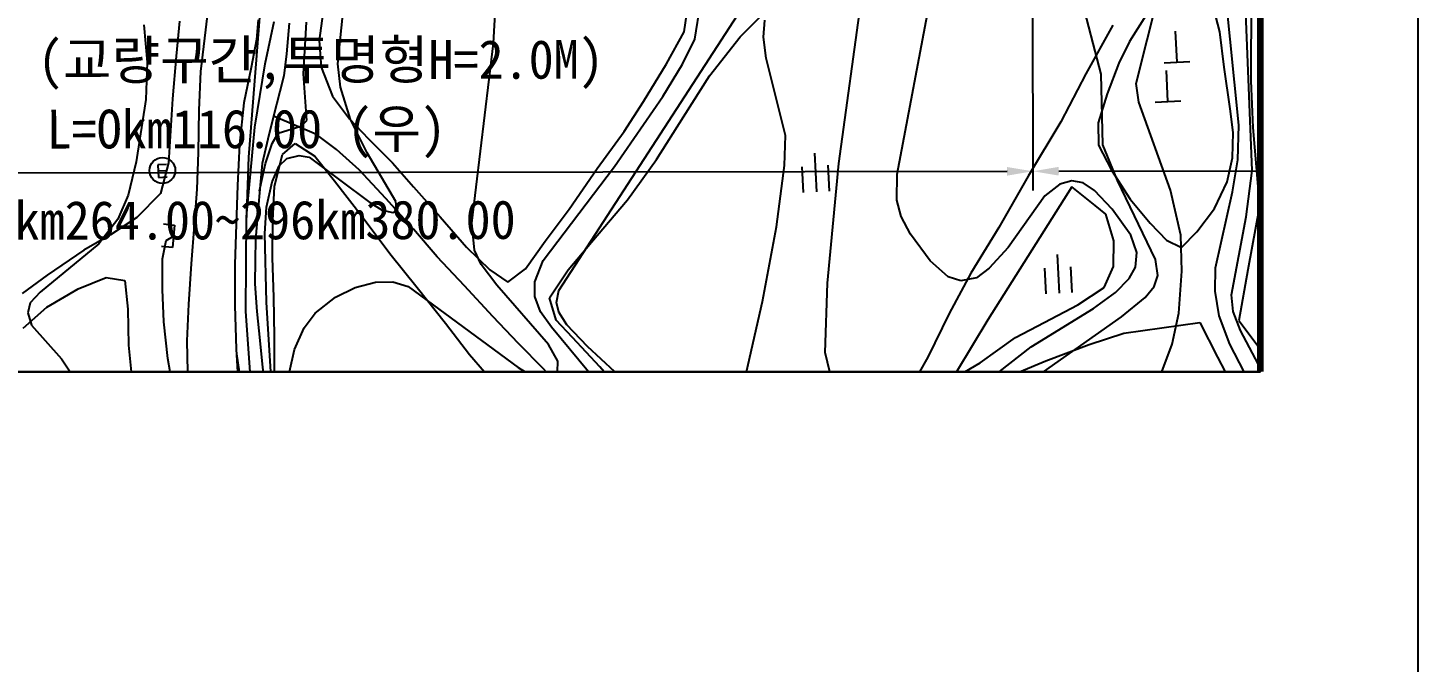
# Model space of a CAD drawing. Header units: millimetres. Extents: x 13158 to 13954, y 1103 to 1809.
# Drawn here: x 13846.3 to 13953.9, y 1390.9 to 1440 of the extents above; entities that cross this region are included whole.
import ezdxf
from ezdxf.xclip import XClip

# ---------------------------------------------------------------- set-up
doc = ezdxf.new("R2010")
doc.units = ezdxf.units.MM
doc.header["$LTSCALE"] = 10
doc.header["$MEASUREMENT"] = 0
doc.header["$XCLIPFRAME"] = 2
doc.linetypes.add('A-CENTR01', pattern=[2, 1.25, -0.25, 0.25, -0.25])
doc.layers.add('TN-MACL', color=6, linetype='A-CENTR01')
doc.layers.add('TZ-BASE', color=253, linetype='Continuous')
doc.layers.add('TX-PAPR', color=2, linetype='Continuous', plot=False)
doc.styles.add('HANA', font='GulimChe.ttf')

# ---------------------------------------------------------------- blocks, each defined once
blk = doc.blocks.new('JD-SGKLSNK8SGJS87')
at = {"layer": 'TZ-BASE', "linetype": 'ByBlock'}
for p, q in [((682.36, -35.3), (682.4, -60.98)), ((682.36, -35.3), (682.4, -60.98)), ((564.1, -59.67), (680.4, -59.48)), ((684.4, -59.48), (700, -59.45))]:
    blk.add_line(p, q, dxfattribs=at)
at = {"layer": 'TZ-BASE'}
for p, q in [((687.68, -51.97, 109), (684.32, -39.06, 109)), ((699.38, -59.41, 112), (698.6, -40.49, 112)), ((671.9, -59.71, 108), (675.39, -41.17, 108)), ((667.39, -58.88, 107), (669.56, -43.01, 107)), ((622.85, -43.62, 101), (621.71, -58.38, 101)), ((698.35, -55.91, 111), (697.09, -43.5, 111)), ((640.67, -49.56, 103), (640.93, -44.51, 103)), ((659.75, -49.07, 107.32), (664.71, -44.12, 107.32)), ((696.86, -48.69, 110.8), (695.82, -44.58, 110.8)), ((618.41, -48.54, 97.7), (618.78, -45.39, 97.7)), ((645.72, -68.7, 105), (660.82, -45.4, 105)), ((655.42, -48.69, 103.74), (655.79, -46.22, 103.74)), ((690.4, -52.69, 110), (692.26, -45.22, 110)), ((627.45, -47.26, 103.74), (627.16, -49.35, 103.74)), ((628.62, -51.17, 102), (629.06, -46.85, 102)), ((656.24, -49.26, 104), (656.67, -46.53, 104)), ((691.31, -47.19, 110.8), (689.87, -49.44, 110.8)), ((699.32, -46.73, 115), (699.27, -50.07, 115)), ((613.61, -48.15, 102), (613.85, -51.03, 102)), ((616.37, -47.85, 100.61), (616.1, -50.58, 100.61)), ((622.46, -47.75, 103.04), (622.31, -49.28, 103.04)), ((623, -51.17, 97.8), (623.69, -47.88, 97.8)), ((624.84, -48.01, 101.97), (624.65, -50.4, 101.97)), ((625.97, -51.93, 101), (626.18, -47.94, 101)), ((661.56, -49.11, 106), (661.66, -47.78, 106)), ((688.6, -48.17, 107.32), (686.51, -51.94, 107.32)), ((618.01, -51.76, 97.7), (618.41, -48.54, 97.7)), ((622.31, -49.28, 103.04), (621.9, -51.44, 103.04)), ((627.16, -49.35, 103.74), (627.33, -51.41, 103.74)), ((654.04, -51.16, 103.74), (655.42, -48.69, 103.74)), ((655.3, -51.19, 104), (656.24, -49.26, 104)), ((657.37, -52.09, 107.32), (659.75, -49.07, 107.32)), ((661.75, -50.72, 106), (661.56, -49.11, 106)), ((689.87, -49.44, 110.8), (689.05, -51.1, 110.8)), ((693.56, -51.04, 110.93), (693.43, -48.64, 110.93)), ((697.2, -51.41, 110.8), (696.86, -48.69, 110.8)), ((624.65, -50.4, 101.97), (624.44, -52.1, 101.97)), ((638.99, -63.51, 103), (640.67, -49.56, 103)), ((699.27, -50.07, 115), (699.26, -52.48, 115)), ((613.85, -51.03, 102), (613.75, -53.93, 102)), ((616.1, -50.58, 100.61), (615.82, -53.86, 100.61)), ((621.9, -51.44, 103.04), (621.35, -54.17, 103.04)), ((622.19, -56.07, 97.8), (623, -51.17, 97.8)), ((627.33, -51.41, 103.74), (628.21, -53.66, 103.74)), ((628.82, -52.97, 102), (628.62, -51.17, 102)), ((652.26, -54.09, 103.74), (654.04, -51.16, 103.74)), ((653.77, -53.7, 104), (655.3, -51.19, 104)), ((663.25, -56.71, 106), (661.75, -50.72, 106)), ((689.05, -51.1, 110.8), (688.15, -53.49, 110.8)), ((692.56, -51.09, 110.93), (694.56, -50.99, 110.93)), ((697.68, -54.65, 110.8), (697.2, -51.41, 110.8)), ((617.89, -54.74, 97.7), (618.01, -51.76, 97.7)), ((624.44, -52.1, 101.97), (624.14, -53.3, 101.97)), ((626.22, -55.55, 101), (625.97, -51.93, 101)), ((655.36, -55.27, 107.32), (657.37, -52.09, 107.32)), ((686.51, -51.94, 107.32), (684.56, -55.66, 107.32)), ((687.81, -57.44, 109), (687.68, -51.97, 109)), ((690.6, -54.14, 110), (690.4, -52.69, 110)), ((692.85, -54.09, 111.12), (692.73, -51.69, 111.12)), ((699.26, -52.48, 115), (699.43, -56.09, 115)), ((624.14, -53.3, 101.97), (623.64, -55.22, 101.97)), ((628.21, -53.66, 103.74), (629.52, -55.42, 103.74)), ((629.6, -55.47, 102), (628.82, -52.97, 102)), ((650.03, -59.12, 104), (653.77, -53.7, 104)), ((688.15, -53.49, 110.8), (687.45, -55.72, 110.8)), ((613.75, -53.93, 102), (613.01, -58.75, 102)), ((615.82, -53.86, 100.61), (615.52, -58.84, 100.61)), ((617.84, -58.04, 97.7), (617.89, -54.74, 97.7)), ((621.35, -54.17, 103.04), (621, -57.39, 103.04)), ((650.77, -56.39, 103.74), (652.26, -54.09, 103.74)), ((693.06, -60.95, 110), (690.6, -54.14, 110)), ((691.86, -54.14, 111.12), (693.85, -54.03, 111.12)), ((697.9, -56.48, 110.8), (697.68, -54.65, 110.8)), ((623.64, -55.22, 101.97), (623.21, -56.99, 101.97)), ((626.96, -56.63, 99.87), (623.64, -55.22, 99.87)), ((625.75, -55.99, 101), (626.22, -55.55, 101)), ((629.52, -55.42, 103.74), (630.99, -56.97, 103.74)), ((630.88, -58.05, 102), (629.6, -55.47, 102)), ((653.27, -58.58, 107.32), (655.36, -55.27, 107.32)), ((684.56, -55.66, 107.32), (682.05, -59.85, 107.32)), ((687.45, -55.72, 110.8), (687.48, -57.46, 110.8)), ((698.27, -58.6, 111), (698.35, -55.91, 111)), ((621.56, -63, 97.8), (622.19, -56.07, 97.8)), ((623.21, -56.99, 101.97), (622.75, -58.87, 101.97)), ((623.53, -57.33, 101), (624, -56.54, 101)), ((624, -56.54, 101), (625.75, -55.99, 101)), ((628.52, -57.8, 99.87), (626.96, -56.63, 99.87)), ((630.99, -56.97, 103.74), (632.85, -58.83, 103.74)), ((648.69, -59.27, 103.74), (650.77, -56.39, 103.74)), ((663.18, -59.03, 106), (663.25, -56.71, 106)), ((697.85, -58.44, 110.8), (697.9, -56.48, 110.8)), ((699.43, -56.09, 115), (699.93, -62.17, 115)), ((617.72, -60.87, 97.7), (617.84, -58.04, 97.7)), ((621, -57.39, 103.04), (620.84, -60.58, 103.04)), ((623.02, -58.88, 101), (623.53, -57.33, 101)), ((624.33, -58.17, 103.55), (625.32, -57.34, 103.55)), ((625.32, -57.34, 103.55), (626.84, -58.32, 103.55)), ((630.27, -59.36, 99.87), (628.52, -57.8, 99.87)), ((633.1, -61.82, 102), (630.88, -58.05, 102)), ((665.5, -58.08, 107.34), (665.66, -61.07, 107.34)), ((687.48, -57.46, 110.8), (688.49, -59.4, 110.8)), ((688.95, -60.2, 109), (687.81, -57.44, 109)), ((613.01, -58.75, 102), (612.38, -61.32, 102)), ((615.35, -58.96, 101.87), (614.69, -58.99, 101.87)), ((614.69, -58.99, 101.87), (614.74, -59.95, 101.87)), ((615.52, -58.84, 100.61), (614.89, -61.21, 100.61)), ((621.71, -58.38, 101), (621.52, -63.41, 101)), ((622.56, -60.99, 101), (623.02, -58.88, 101)), ((622.75, -58.87, 101.97), (622.6, -60.55, 101.97)), ((623.54, -60.29, 102), (624.08, -59.07, 102)), ((623.71, -60.64, 103.55), (624.33, -58.17, 103.55)), ((624.08, -59.07, 102), (624.68, -58.49, 102)), ((624.68, -58.49, 102), (625.62, -58.27, 102)), ((625.62, -58.27, 102), (626.4, -58.38, 102)), ((626.4, -58.38, 102), (631.09, -61.91, 102)), ((626.84, -58.32, 103.55), (628.36, -60.23, 103.55)), ((632.85, -58.83, 103.74), (634.46, -60.68, 103.74)), ((644.51, -66.38, 104), (650.03, -59.12, 104)), ((651.04, -61.7, 107.32), (653.27, -58.58, 107.32)), ((662.57, -63.78, 106), (663.18, -59.03, 106)), ((664.66, -61.12, 107.34), (664.56, -59.13, 107.34)), ((666.52, -68.13, 107), (667.39, -58.88, 107)), ((666.66, -61.02, 107.34), (666.55, -59.02, 107.34)), ((697.44, -60.31, 110.8), (697.85, -58.44, 110.8)), ((697.86, -61.06, 111), (698.27, -58.6, 111)), ((615.29, -59.44, 101.87), (614.71, -59.47, 101.87)), ((614.74, -59.95, 101.87), (615.4, -59.92, 101.87)), ((628.36, -60.23, 103.55), (630.5, -62.98, 103.55)), ((632.32, -61.58, 99.87), (630.27, -59.36, 99.87)), ((646.52, -62.41, 103.74), (648.69, -59.27, 103.74)), ((671.87, -61.71, 108), (671.9, -59.71, 108)), ((682.05, -59.85, 107.32), (679.78, -63.84, 107.32)), ((685.41, -60.22, 108), (684.48, -60.49, 108)), ((686.3, -60.38, 108), (685.41, -60.22, 108)), ((688.49, -59.4, 110.8), (689.93, -61.65, 110.8)), ((691.89, -66.31, 109), (688.95, -60.2, 109)), ((698.9, -63.02, 112), (699.38, -59.41, 112)), ((612.38, -61.32, 102), (611.58, -63.2, 102)), ((614.89, -61.21, 100.61), (613.07, -63.05, 100.61)), ((617.53, -63.64, 97.7), (617.72, -60.87, 97.7)), ((620.84, -60.58, 103.04), (620.76, -63.61, 103.04)), ((622.6, -60.55, 101.97), (622.43, -62.62, 101.97)), ((623.1, -62.27, 102), (623.54, -60.29, 102)), ((623.59, -63.28, 103.55), (623.71, -60.64, 103.55)), ((634.46, -60.68, 103.74), (636.54, -63.01, 103.74)), ((685.42, -60.69, 107.91), (678.91, -70.98, 107.91)), ((684.48, -60.49, 108), (683.32, -61.37, 108)), ((687.23, -62.14, 107.91), (685.42, -60.69, 107.91)), ((687.17, -60.97, 108), (686.3, -60.38, 108)), ((688.54, -62.42, 108), (687.17, -60.97, 108)), ((693.85, -64.42, 110), (693.06, -60.95, 110)), ((696.45, -62.37, 110.8), (697.44, -60.31, 110.8)), ((696.53, -66.95, 111), (697.86, -61.06, 111)), ((622.98, -64.29, 102), (623.1, -62.27, 102)), ((631.09, -61.91, 102), (632.06, -62.5, 102)), ((634.47, -63.97, 99.87), (632.32, -61.58, 99.87)), ((633.19, -62.54, 102), (633.1, -61.82, 102)), ((648.25, -64.98, 107.32), (651.04, -61.7, 107.32)), ((672.2, -62.98, 108), (671.87, -61.71, 108)), ((683.32, -61.37, 108), (680.48, -65.37, 108)), ((688.05, -62.79, 107.91), (687.23, -62.14, 107.91)), ((689.93, -61.65, 110.8), (691.49, -63.5, 110.8)), ((695.08, -64.16, 110.8), (696.45, -62.37, 110.8)), ((699.93, -62.17, 115), (699.04, -67.1, 115)), ((611.58, -63.2, 102), (610.12, -65.09, 102)), ((613.07, -63.05, 100.61), (611.03, -64.4, 100.61)), ((621.49, -70.34, 97.8), (621.56, -63, 97.8)), ((621.52, -63.41, 101), (621.53, -64.3, 101)), ((622.43, -62.62, 101.97), (622.25, -64.77, 101.97)), ((623.57, -66.18, 103.55), (623.59, -63.28, 103.55)), ((630.5, -62.98, 103.55), (632.65, -65.85, 103.55)), ((632.06, -62.5, 102), (632.86, -62.67, 102)), ((632.86, -62.67, 102), (633.19, -62.54, 102)), ((636.54, -63.01, 103.74), (638.58, -65.35, 103.74)), ((644.65, -64.89, 103.74), (646.52, -62.41, 103.74)), ((672.94, -64.35, 108), (672.2, -62.98, 108)), ((688.66, -64.86, 107.91), (688.05, -62.79, 107.91)), ((689.97, -64.43, 108), (688.54, -62.42, 108)), ((697.77, -69.04, 112), (698.9, -63.02, 112)), ((611.03, -64.4, 100.61), (608.95, -65.59, 100.61)), ((615.12, -63.56, 100.65), (615.97, -63.64, 100.65)), ((615.32, -64.85, 100.65), (615.89, -64.5, 100.65)), ((615.97, -63.64, 100.65), (615.82, -65.37, 100.65)), ((617.28, -66.64, 97.7), (617.53, -63.64, 97.7)), ((620.76, -63.61, 103.04), (620.64, -66.67, 103.04)), ((621.53, -64.3, 101), (621.55, -64.28, 101)), ((623.09, -69.62, 102), (622.98, -64.29, 102)), ((636.31, -66.11, 99.87), (634.47, -63.97, 99.87)), ((639.19, -65.59, 103), (638.99, -63.51, 103)), ((661.47, -69.57, 106), (662.57, -63.78, 106)), ((674.46, -66.41, 108), (672.94, -64.35, 108)), ((679.78, -63.84, 107.32), (677.6, -67.37, 107.32)), ((690.44, -65.78, 108), (689.97, -64.43, 108)), ((691.49, -63.5, 110.8), (692.73, -64.82, 110.8)), ((693.92, -67.21, 110), (693.85, -64.42, 110)), ((693.9, -65.37, 110.8), (695.08, -64.16, 110.8)), ((610.12, -65.09, 102), (605.58, -68.85, 102)), ((608.95, -65.59, 100.61), (606.13, -67.53, 100.61)), ((615.82, -65.37, 100.65), (614.97, -65.3, 100.65)), ((615.06, -66.25, 100.65), (615.32, -64.85, 100.65)), ((622.25, -64.77, 101.97), (622.23, -66.35, 101.97)), ((638.58, -65.35, 103.74), (640.39, -67.11, 103.74)), ((639.7, -66.69, 103), (639.19, -65.59, 103)), ((643.15, -67.04, 103.74), (644.65, -64.89, 103.74)), ((646.43, -67.11, 107.32), (648.25, -64.98, 107.32)), ((680.48, -65.37, 108), (679.03, -66.99, 108)), ((688.63, -66.86, 107.91), (688.66, -64.86, 107.91)), ((692.73, -64.82, 110.8), (693.9, -65.37, 110.8)), ((615.06, -68.63, 100.65), (615.06, -66.25, 100.65)), ((617.08, -69.77, 97.7), (617.28, -66.64, 97.7)), ((620.64, -66.67, 103.04), (620.65, -69.86, 103.04)), ((622.23, -66.35, 101.97), (622.2, -68.2, 101.97)), ((623.66, -69.22, 103.55), (623.57, -66.18, 103.55)), ((632.65, -65.85, 103.55), (634.76, -68.48, 103.55)), ((638.43, -68.35, 99.87), (636.31, -66.11, 99.87)), ((640.91, -68.31, 103), (639.7, -66.69, 103)), ((643.86, -68.03, 104), (644.51, -66.38, 104)), ((675.84, -67.64, 108), (674.46, -66.41, 108)), ((684.28, -65.92, 107.44), (684.43, -68.91, 107.44)), ((690.34, -66.9, 108), (690.44, -65.78, 108)), ((692.06, -67.55, 109), (691.89, -66.31, 109)), ((606.13, -67.53, 100.61), (604.19, -68.94, 100.61)), ((608.53, -68.57, 103.8), (610.68, -67.71, 103.8)), ((610.68, -67.71, 103.8), (612.14, -67.94, 103.8)), ((640.39, -67.11, 103.74), (641.77, -68.07, 103.74)), ((641.77, -68.07, 103.74), (643.15, -67.04, 103.74)), ((645, -69.29, 107.32), (646.43, -67.11, 107.32)), ((676.83, -67.95, 108), (675.84, -67.64, 108)), ((677.6, -67.37, 107.32), (675.93, -70.48, 107.32)), ((678.04, -67.72, 108), (676.83, -67.95, 108)), ((679.03, -66.99, 108), (678.04, -67.72, 108)), ((683.43, -68.97, 107.44), (683.33, -66.97, 107.44)), ((685.43, -68.86, 107.44), (685.33, -66.87, 107.44)), ((687.91, -68.47, 107.91), (688.63, -66.86, 107.91)), ((688.8, -68.86, 108), (689.85, -67.78, 108)), ((689.85, -67.78, 108), (690.34, -66.9, 108)), ((691.8, -68.41, 109), (692.06, -67.55, 109)), ((693.7, -70.47, 110), (693.92, -67.21, 110)), ((696.5, -68.77, 111), (696.53, -66.95, 111)), ((699.04, -67.1, 115), (698.34, -71.04, 115)), ((605.58, -68.85, 102), (604.8, -69.67, 102)), ((606.11, -69.99, 103.8), (608.53, -68.57, 103.8)), ((612.14, -67.94, 103.8), (612.36, -70.15, 103.8)), ((615.16, -71.14, 100.65), (615.06, -68.63, 100.65)), ((622.2, -68.2, 101.97), (622.36, -70.34, 101.97)), ((628.43, -69.22, 103), (629.96, -68.47, 103)), ((629.96, -68.47, 103), (631.53, -68.07, 103)), ((631.53, -68.07, 103), (632.88, -68.04, 103)), ((632.88, -68.04, 103), (634.06, -68.39, 103)), ((634.06, -68.39, 103), (642.57, -74.67, 103)), ((634.76, -68.48, 103.55), (636.95, -71.25, 103.55)), ((640.62, -70.72, 99.87), (638.43, -68.35, 99.87)), ((644.91, -72.88, 103), (640.91, -68.31, 103)), ((643.85, -69.17, 104), (643.86, -68.03, 104)), ((645.53, -69.65, 105), (645.72, -68.7, 105)), ((666.33, -73.52, 107), (666.52, -68.13, 107)), ((685.89, -69.82, 107.91), (687.91, -68.47, 107.91)), ((687.09, -70.11, 108), (688.8, -68.86, 108)), ((691.08, -69.26, 109), (691.8, -68.41, 109)), ((696.81, -70.68, 111), (696.5, -68.77, 111)), ((604.8, -69.67, 102), (604.63, -70.43, 102)), ((616.95, -72.6, 97.7), (617.08, -69.77, 97.7)), ((620.65, -69.86, 103.04), (620.75, -73.24, 103.04)), ((623.9, -82.75, 102), (623.09, -69.62, 102)), ((623.71, -72.28, 103.55), (623.66, -69.22, 103.55)), ((626.87, -70.46, 103), (628.43, -69.22, 103)), ((644.31, -70.37, 104), (643.85, -69.17, 104)), ((645.52, -71, 107.32), (645, -69.29, 107.32)), ((645.72, -70.39, 105), (645.53, -69.65, 105)), ((658.89, -80.96, 106), (661.47, -69.57, 106)), ((683.28, -71.19, 107.91), (685.89, -69.82, 107.91)), ((689.27, -70.76, 109), (691.08, -69.26, 109)), ((697.89, -70.34, 112), (697.77, -69.04, 112)), ((604.26, -71.62, 103.8), (606.11, -69.99, 103.8)), ((604.63, -70.43, 102), (604.9, -71.39, 102)), ((612.36, -70.15, 103.8), (612.41, -72.93, 103.8)), ((621.93, -76.41, 97.8), (621.49, -70.34, 97.8)), ((622.36, -70.34, 101.97), (622.59, -72.59, 101.97)), ((626, -71.61, 103), (626.87, -70.46, 103)), ((642.61, -72.82, 99.87), (640.62, -70.72, 99.87)), ((645.16, -71.55, 104), (644.31, -70.37, 104)), ((646.77, -72.36, 107.32), (645.52, -71, 107.32)), ((646.34, -71.38, 105), (645.72, -70.39, 105)), ((675.93, -70.48, 107.32), (674.28, -73.87, 107.32)), ((678.91, -70.98, 107.91), (676.14, -75.58, 107.91)), ((680.89, -76.64, 109), (689.27, -70.76, 109)), ((682.27, -73.08, 108), (687.09, -70.11, 108)), ((693.18, -72.86, 110), (693.7, -70.47, 110)), ((697.64, -72.87, 111), (696.81, -70.68, 111)), ((698.47, -71.81, 112), (697.89, -70.34, 112)), ((604.9, -71.39, 102), (607.24, -73.99, 102)), ((615.45, -73.97, 100.65), (615.16, -71.14, 100.65)), ((625.27, -73.29, 103), (626, -71.61, 103)), ((636.95, -71.25, 103.55), (638.8, -73.67, 103.55)), ((656.23, -84.91, 104), (645.16, -71.55, 104)), ((647.94, -73.04, 105), (646.34, -71.38, 105)), ((681.06, -72.35, 107.91), (683.28, -71.19, 107.91)), ((686.75, -72.89, 109.04), (689.44, -72.02, 109.04)), ((689.44, -72.02, 109.04), (695.32, -71.2, 109.04)), ((695.32, -71.2, 109.04), (696.68, -73.88, 109.04)), ((698.34, -71.04, 115), (700, -73.22, 115)), ((699.87, -74.43, 112), (698.47, -71.81, 112)), ((612.41, -72.93, 103.8), (612.74, -76.23, 103.8)), ((617.03, -75.56, 97.7), (616.95, -72.6, 97.7)), ((622.59, -72.59, 101.97), (622.8, -74.68, 101.97)), ((623.72, -75.49, 103.55), (623.71, -72.28, 103.55)), ((644.52, -74.78, 99.87), (642.61, -72.82, 99.87)), ((645.63, -74.17, 103), (644.91, -72.88, 103)), ((648.88, -74.63, 107.32), (646.77, -72.36, 107.32)), ((653.04, -77.8, 105), (647.94, -73.04, 105)), ((678.31, -74.31, 107.91), (681.06, -72.35, 107.91)), ((678.64, -75.9, 108), (682.27, -73.08, 108)), ((683.41, -74.16, 109.04), (686.75, -72.89, 109.04)), ((692.27, -75.33, 110), (693.18, -72.86, 110)), ((699.93, -77.28, 111), (697.64, -72.87, 111)), ((607.24, -73.99, 102), (608.43, -75.8, 102)), ((615.94, -76.72, 100.65), (615.45, -73.97, 100.65)), ((620.75, -73.24, 103.04), (620.9, -76, 103.04)), ((620.77, -73.6, 102), (621.99, -81.56, 102)), ((624.76, -75.47, 103), (625.27, -73.29, 103)), ((638.8, -73.67, 103.55), (641.07, -76.24, 103.55)), ((645.62, -75.13, 103), (645.63, -74.17, 103)), ((666.7, -75.02, 107), (666.33, -73.52, 107)), ((674.28, -73.87, 107.32), (672.86, -76.34, 107.32)), ((679.82, -75.63, 109.04), (683.41, -74.16, 109.04)), ((696.68, -73.88, 109.04), (698.51, -77.34, 109.04)), ((622.8, -74.68, 101.97), (623, -76.48, 101.97)), ((642.57, -74.67, 103), (643.91, -75.5, 103)), ((647.29, -77.48, 99.87), (644.52, -74.78, 99.87)), ((651.02, -76.93, 107.32), (648.88, -74.63, 107.32)), ((676.14, -75.58, 107.91), (678.31, -74.31, 107.91)), ((700, -74.65, 112), (699.87, -74.43, 112))]:
    blk.add_line(p, q, dxfattribs=at)
blk.add_circle((615.04, -59.42, 101.87), 1, dxfattribs=at)
at = {"layer": 'TZ-BASE', "linetype": 'ByBlock'}
blk.add_point((682.4, -59.48), dxfattribs=at)
for points in [[(680.4, -59.15), (680.4, -59.82), (682.4, -59.48)], [(684.4, -59.14), (684.4, -59.81), (682.4, -59.48)]]:
    blk.add_solid(points, dxfattribs=at)
at = {"layer": 'TZ-BASE', "style": 'HANA'}
for s, p in [('방음벽 (교량구간,투명형H=2.0M) ', (592.17, -52.4)), ('L=Okm116.00 (우)', (606.08, -57.72)), ('296km264.00~296km380.00', (597.79, -64.79))]:
    blk.add_text(s, height=3, rotation=0.0945, dxfattribs=at).set_placement(p)

msp = doc.modelspace()

# ---------------------------------------------------------------- linework, layer by layer
at = {"layer": 'TN-MACL', "const_width": 0.5}
msp.add_lwpolyline([(13941.67, 1563.34), (13941.67, 1413.34)], dxfattribs=at)
at = {"layer": 'TX-PAPR'}
msp.add_lwpolyline([(13157.89, 1103.05), (13953.89, 1103.05), (13953.89, 1619.05), (13157.89, 1619.05)], close=True, dxfattribs=at)
at = {"layer": 'TX-PAPR', "flags": 128}
msp.add_lwpolyline([(13941.67, 1413.34), (13241.67, 1413.34), (13241.67, 1563.34), (13941.67, 1563.34)], close=True, dxfattribs=at)

# ---------------------------------------------------------------- block references
at = {"layer": 'TZ-BASE'}
ref = msp.add_blockref('JD-SGKLSNK8SGJS87', (13241.67, 1488.34), dxfattribs=at)
XClip(ref).set_block_clipping_path([(0, -75), (699.9999999994, 75)])

doc.saveas('drawing.dxf')
